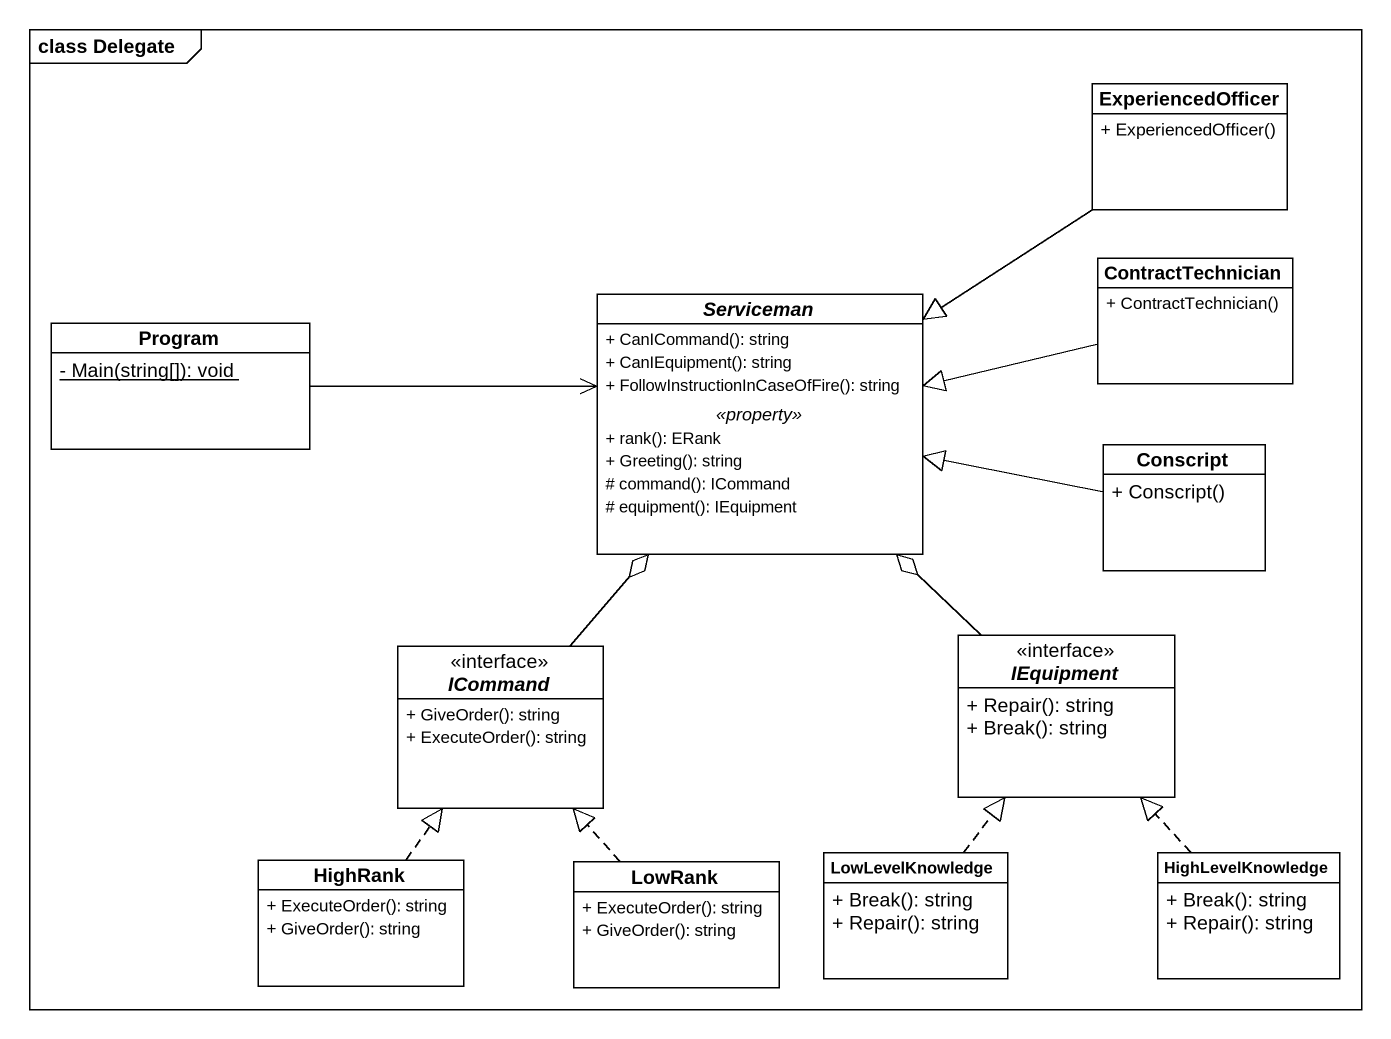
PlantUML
@startuml
mainframe class Delegate
hide circle
hide empty members
skinparam classAttributeIconSize 0
class ExperiencedOfficer {
  + ExperiencedOfficer()
}
class ContractTechnician {
  + ContractTechnician()
}
class Program {
  {static} - Main(string[]): void
}
abstract class Serviceman {
  + CanICommand(): string
  + CanIEquipment(): string
  + FollowInstructionInCaseOfFire(): string
  .. <<property>> ..
  + rank(): ERank
  + Greeting(): string
  # command(): ICommand
  # equipment(): IEquipment
}
class Conscript {
  + Conscript()
}
interface ICommand {
  + GiveOrder(): string
  + ExecuteOrder(): string
}
interface IEquipment {
  + Repair(): string
  + Break(): string
}
class HighRank {
  + ExecuteOrder(): string
  + GiveOrder(): string
}
class LowRank {
  + ExecuteOrder(): string
  + GiveOrder(): string
}
class LowLevelKnowledge {
  + Break(): string
  + Repair(): string
}
class HighLevelKnowledge {
  + Break(): string
  + Repair(): string
}
ExperiencedOfficer --|> Serviceman
ContractTechnician -left-|> Serviceman
Program -right-> Serviceman
Conscript -left-|> Serviceman
ICommand -up-o Serviceman
IEquipment -up-o Serviceman
HighRank .up.|> ICommand
LowRank .up.|> ICommand
LowLevelKnowledge .up.|> IEquipment
HighLevelKnowledge .up.|> IEquipment
@enduml
